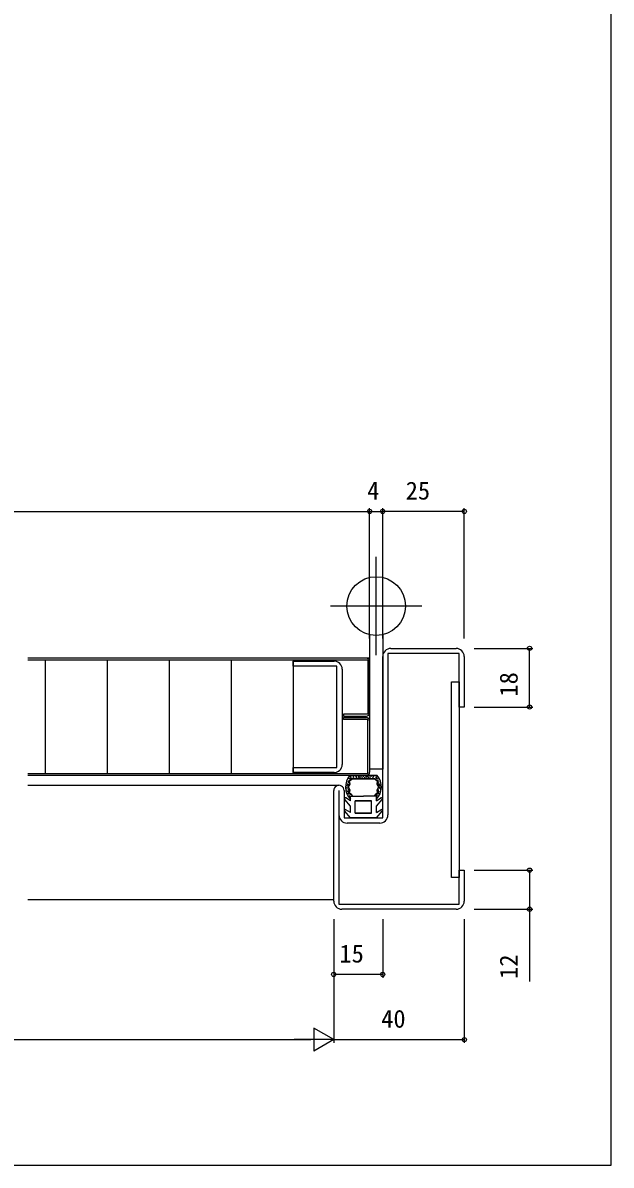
# Model space of a CAD drawing. Units: millimetres, scale not verified. Extents: x -437 to 438, y -344 to 340.
# Drawn here: x 258.1 to 438.4, y -343.8 to 6.6 of the extents above; entities that cross this region are included whole.
import ezdxf
from ezdxf.enums import TextEntityAlignment as Align

# ---------------------------------------------------------------- set-up
doc = ezdxf.new("R2010")
doc.units = ezdxf.units.MM
doc.header["$LTSCALE"] = 2
for name, color, linetype in [('0-2_YKK_11', 7, 'Continuous'), ('0-3_YKK_12', 2, 'Continuous'), ('0-4_YKK_13', 4, 'Continuous'), ('0-6_YKK_D', 6, 'Continuous'), ('0-7_YKK_ZWAK', 7, 'Continuous')]:
    doc.layers.add(name, color=color, linetype=linetype)
doc.styles.add('ＭＳ ゴシック', font='')
doc.styles.get('ＭＳ ゴシック').set_extended_font_data('MS Gothic')

msp = doc.modelspace()

# ---------------------------------------------------------------- linework, layer by layer
at = {"layer": '0-2_YKK_11'}
for p, q in [((370.9, -185.3), (390.9, -185.3)), ((356, -191.7), (356, -220.9)), ((353.4, -262.8), (353.4, -228.9)), ((367.5, -238.9), (357.5, -238.9)), ((390.9, -265.3), (355.9, -265.3))]:
    msp.add_line(p, q, dxfattribs=at)
for points in [[(356.6, -228.9), (356.6, -237.3), (368.4, -237.3), (368.4, -187.8)], [(393.4, -187.8), (393.4, -203.3), (391.8, -203.3), (391.8, -186.9), (370, -186.9), (370, -236.4)], [(354.4, -221.8), (354.4, -190.8), (341, -190.8), (341, -189.2), (353.5, -189.2)], [(353.5, -223.4), (341, -223.4), (341, -221.8), (354.4, -221.8)], [(355, -228.9), (355, -263.7), (391.8, -263.7), (391.8, -253.3), (393.4, -253.3), (393.4, -262.8)]]:
    msp.add_lwpolyline(points, dxfattribs=at)
for centre, radius, start, end in [((370.9, -187.8), 2.5, 89.99967, 180), ((390.9, -187.8), 2.5, 359.99998, 90.00002), ((353.5, -191.7), 2.5, 0.00001, 89.99999), ((353.5, -220.9), 2.5, 270.00001, 359.99999), ((355, -228.9), 1.6, 359.99946, 180), ((357.5, -236.4), 2.5, 180, 270), ((367.5, -236.4), 2.5, 270, 359.99998), ((355.9, -262.8), 2.5, 180, 270), ((390.9, -262.8), 2.5, 270, 359.99998)]:
    msp.add_arc(centre, radius, start, end, dxfattribs=at)
at = {"layer": '0-3_YKK_12'}
for p, q in [((366.4, -187.369), (366.4, -157.231)), ((380.4, -172.3), (352.4, -172.3)), ((364.4, -188.3), (363.4, -188.3)), ((259.644, -227.3), (355, -227.3)), ((259.644, -262.3), (353.4, -262.3))]:
    msp.add_line(p, q, dxfattribs=at)
at = {"layer": '0-4_YKK_13'}
for p, q in [((364.4, -181.075), (364.4, -222.3)), ((368.4, -181.075), (368.4, -222.3)), ((363.4, -188.3), (259.644, -188.3)), ((363.8, -188.9), (259.644, -188.9)), ((265, -188.9), (265, -223.7)), ((284, -188.9), (284, -223.7)), ((303, -188.9), (303, -223.7)), ((322, -188.9), (322, -223.7)), ((341, -188.9), (341, -223.7)), ((364.4, -205.1), (364.4, -189.3)), ((364.4, -192.5), (364.4, -223.308)), ((364.4, -207.5), (364.4, -223.3)), ((259.644, -223.7), (363.8, -223.7)), ((367.4, -222.3), (364.4, -222.3)), ((368.4, -222.3), (365.4, -222.3)), ((363.4, -224.3), (259.644, -224.3)), ((357.369, -227.495), (357.169, -227.495)), ((357.42, -227.292), (357.62, -227.292)), ((357.667, -227.352), (357.467, -227.352)), ((357.691, -226.934), (357.491, -226.934)), ((357.551, -226.898), (357.751, -226.898)), ((357.623, -227.483), (357.823, -227.483)), ((357.894, -226.218), (357.694, -226.218)), ((357.718, -226.302), (357.918, -226.302)), ((357.826, -227.03), (358.026, -227.03)), ((358.108, -226.6), (357.908, -226.6)), ((357.933, -225.825), (358.133, -225.825)), ((357.957, -226.529), (358.157, -226.529)), ((358.168, -225.205), (357.968, -225.205)), ((357.993, -226.29), (358.193, -226.29)), ((358.299, -225.682), (358.099, -225.682)), ((366.743, -224.3), (358.257, -224.3)), ((358.257, -224.3), (366.743, -224.3)), ((358.466, -224.596), (358.266, -224.596)), ((358.267, -225.085), (358.467, -225.085)), ((358.586, -225.097), (358.386, -225.097)), ((358.458, -225.383), (358.658, -225.383)), ((358.705, -225.443), (358.505, -225.443)), ((358.518, -224.453), (358.718, -224.453)), ((358.772, -224.994), (358.572, -224.994)), ((358.613, -225.002), (358.813, -225.002)), ((358.896, -224.334), (358.696, -224.334)), ((358.981, -225.3), (366.019, -225.3)), ((366.019, -225.3), (358.981, -225.3)), ((359.293, -224.798), (359.493, -224.798)), ((359.577, -224.708), (359.377, -224.708)), ((359.579, -225.084), (359.779, -225.084)), ((360.026, -224.601), (360.226, -224.601)), ((360.417, -225.173), (360.217, -225.173)), ((360.488, -224.78), (360.288, -224.78)), ((360.294, -224.869), (360.494, -224.869)), ((360.741, -224.887), (360.941, -224.887)), ((361.078, -224.834), (360.878, -224.834)), ((361.098, -224.655), (361.298, -224.655)), ((361.507, -224.977), (361.307, -224.977)), ((361.367, -224.798), (361.567, -224.798)), ((361.9, -224.691), (361.7, -224.691)), ((362.186, -225.03), (361.986, -225.03)), ((362.028, -225.03), (362.228, -225.03)), ((362.367, -224.619), (362.567, -224.619)), ((362.633, -224.619), (362.433, -224.619)), ((362.972, -225.03), (362.772, -225.03)), ((362.814, -225.03), (363.014, -225.03)), ((363.1, -224.691), (363.3, -224.691)), ((363.634, -224.798), (363.434, -224.798)), ((363.493, -224.977), (363.693, -224.977)), ((363.902, -224.655), (363.702, -224.655)), ((363.922, -224.834), (364.122, -224.834)), ((364.259, -224.887), (364.059, -224.887)), ((364.706, -224.869), (364.506, -224.869)), ((364.512, -224.78), (364.712, -224.78)), ((364.584, -225.173), (364.784, -225.173)), ((364.974, -224.601), (364.774, -224.601)), ((365.421, -225.084), (365.221, -225.084)), ((365.424, -224.708), (365.624, -224.708)), ((365.707, -224.798), (365.507, -224.798)), ((366.104, -224.334), (366.304, -224.334)), ((366.387, -225.002), (366.187, -225.002)), ((366.228, -224.994), (366.428, -224.994)), ((366.482, -224.453), (366.282, -224.453)), ((366.295, -225.443), (366.495, -225.443)), ((366.542, -225.383), (366.342, -225.383)), ((366.414, -225.097), (366.614, -225.097)), ((366.733, -225.085), (366.533, -225.085)), ((366.534, -224.596), (366.734, -224.596)), ((366.701, -225.682), (366.901, -225.682)), ((367.007, -226.29), (366.807, -226.29)), ((366.832, -225.205), (367.032, -225.205)), ((367.043, -226.529), (366.843, -226.529)), ((367.067, -225.825), (366.867, -225.825)), ((366.892, -226.6), (367.092, -226.6)), ((367.174, -227.03), (366.974, -227.03)), ((367.282, -226.302), (367.082, -226.302)), ((367.106, -226.218), (367.306, -226.218)), ((367.377, -227.483), (367.177, -227.483)), ((367.449, -226.898), (367.249, -226.898)), ((367.309, -226.934), (367.509, -226.934)), ((367.333, -227.352), (367.533, -227.352)), ((367.58, -227.292), (367.38, -227.292)), ((367.631, -227.495), (367.831, -227.495)), ((357.333, -228.032), (357.133, -228.032)), ((358.5, -232.081), (357.152, -231.179)), ((358.5, -232.081), (357.152, -231.179)), ((357.381, -228.783), (357.181, -228.783)), ((357.217, -228.688), (357.417, -228.688)), ((357.536, -228.175), (357.336, -228.175)), ((357.408, -228.056), (357.608, -228.056)), ((357.738, -229.197), (357.538, -229.197)), ((357.587, -228.079), (357.787, -228.079)), ((357.797, -229.76), (357.597, -229.76)), ((357.941, -228.676), (357.741, -228.676)), ((357.749, -229.103), (357.949, -229.103)), ((357.754, -228.771), (357.954, -228.771)), ((357.796, -229.525), (357.996, -229.525)), ((357.855, -229.912), (358.055, -229.912)), ((357.981, -228.604), (358.181, -228.604)), ((358.219, -230.64), (358.019, -230.64)), ((358.278, -229.936), (358.078, -229.936)), ((358.183, -230.534), (358.383, -230.534)), ((358.571, -230.264), (358.371, -230.264)), ((358.5, -230.6), (362.5, -230.6)), ((358.5, -232.081), (358.5, -230.6)), ((358.5, -230.6), (362.5, -230.6)), ((358.5, -232.081), (358.5, -230.6)), ((366.5, -230.6), (362.5, -230.6)), ((366.5, -230.6), (362.5, -230.6)), ((366.429, -230.264), (366.629, -230.264)), ((366.5, -232.081), (366.5, -230.6)), ((366.5, -232.081), (366.5, -230.6)), ((366.5, -232.081), (367.848, -231.179)), ((366.5, -232.081), (367.848, -231.179)), ((366.817, -230.534), (366.617, -230.534)), ((366.722, -229.936), (366.922, -229.936)), ((366.781, -230.64), (366.981, -230.64)), ((367.019, -228.604), (366.819, -228.604)), ((367.146, -229.912), (366.946, -229.912)), ((367.204, -229.525), (367.004, -229.525)), ((367.246, -228.771), (367.046, -228.771)), ((367.251, -229.103), (367.051, -229.103)), ((367.059, -228.676), (367.259, -228.676)), ((367.203, -229.76), (367.403, -229.76)), ((367.413, -228.079), (367.213, -228.079)), ((367.262, -229.197), (367.462, -229.197)), ((367.592, -228.056), (367.392, -228.056)), ((367.464, -228.175), (367.664, -228.175)), ((367.783, -228.688), (367.583, -228.688)), ((367.619, -228.783), (367.819, -228.783)), ((367.667, -228.032), (367.867, -228.032)), ((358.5, -233.7), (356.756, -231.621)), ((358.5, -233.7), (356.756, -231.621)), ((358.5, -235.681), (358.5, -233.7)), ((358.5, -235.681), (358.5, -233.7)), ((360, -232.1), (365, -232.1)), ((360, -235.8), (360, -232.1)), ((365, -232.1), (360, -232.1)), ((365, -235.8), (365, -232.1)), ((366.5, -233.7), (368.244, -231.621)), ((366.5, -233.7), (368.244, -231.621)), ((366.5, -235.681), (366.5, -233.7)), ((366.5, -235.681), (366.5, -233.7)), ((358.5, -237.3), (356.756, -235.221)), ((358.5, -237.3), (356.756, -235.221)), ((358.5, -235.681), (357.152, -234.779)), ((358.5, -235.681), (357.152, -234.779)), ((366.5, -237.3), (358.5, -237.3)), ((358.5, -237.3), (366.5, -237.3)), ((366.5, -235.681), (367.848, -234.779)), ((366.5, -235.681), (367.848, -234.779)), ((366.5, -237.3), (368.244, -235.221)), ((366.5, -237.3), (368.244, -235.221))]:
    msp.add_line(p, q, dxfattribs=at)
for points in [[(363.8, -188.9), (363.8, -205.5), (356.4, -205.5)], [(356.4, -205.5), (356.4, -206.1), (363.4, -206.1)], [(356.4, -207.1), (356.4, -206.5), (363.4, -206.5)], [(363.8, -223.7), (363.8, -207.1), (356.4, -207.1)], [(358.925, -225.411), (358.158, -226.001), (358.283, -226.961), (358.02, -227.404), (357.8, -227.8), (358.283, -228.639), (358.158, -229.599), (358.925, -230.189)], [(358.925, -230.189), (358.158, -229.599), (358.283, -228.639), (357.8, -227.8), (358.02, -227.404), (358.283, -226.961), (358.158, -226.001), (358.925, -225.411)], [(366.075, -230.189), (366.842, -229.599), (366.717, -228.639), (367.2, -227.8), (366.98, -227.404), (366.717, -226.961), (366.842, -226.001), (366.075, -225.411)], [(366.075, -225.411), (366.842, -226.001), (366.717, -226.961), (366.98, -227.404), (367.2, -227.8), (366.717, -228.639), (366.842, -229.599), (366.075, -230.189)], [(360, -235.8), (365, -235.8), (365, -232.1)], [(365, -235.8), (360, -235.8), (360, -232.1)]]:
    msp.add_lwpolyline(points, dxfattribs=at)
msp.add_lwpolyline([(391.8, -195.55), (391.8, -255.55), (389.5, -255.55), (389.5, -195.55)], close=True, dxfattribs=at)
msp.add_circle((366.4, -172.3), 9, dxfattribs=at)
for centre, radius, start, end in [((363.4, -189.3), 1, 0, 90), ((363.4, -205.1), 1, 270, 0), ((363.4, -207.5), 1, 0, 90), ((363.4, -223.3), 1, 270, 0), ((363.4, -223.3), 1, 270, 0), ((362.5, -227.8), 5.5, 140.48036, 223.34175), ((362.5, -227.8), 5.5, 140.48037, 223.34176), ((362.5, -227.8), 5.5, 316.65824, 39.51963), ((362.5, -227.8), 5.5, 316.65825, 39.51964), ((356.986, -231.429), 0.3, 56.21114, 220.00244), ((356.986, -231.429), 0.3, 56.21114, 220.00244), ((362.5, -227.8), 4.3, 213.7499, 220.62928), ((362.5, -227.8), 4.3, 213.7501, 220.62949), ((362.5, -227.8), 4.3, 319.37051, 326.2499), ((362.5, -227.8), 4.3, 319.37072, 326.2501), ((368.014, -231.429), 0.3, 319.99756, 123.78886), ((368.014, -231.429), 0.3, 319.99756, 123.78886), ((356.986, -235.029), 0.3, 56.21114, 220.00244), ((356.986, -235.029), 0.3, 56.21114, 220.00244), ((368.014, -235.029), 0.3, 319.99756, 123.78886), ((368.014, -235.029), 0.3, 319.99756, 123.78886)]:
    msp.add_arc(centre, radius, start, end, dxfattribs=at)
at = {"layer": '0-6_YKK_D'}
for p, q in [((128.487, -143.3), (364.4, -143.3)), ((364.4, -182.3), (364.4, -142.3)), ((364.4, -182.3), (364.4, -142.3)), ((364.4, -143.3), (368.4, -143.3)), ((368.4, -182.3), (368.4, -142.3)), ((368.4, -182.3), (368.4, -142.3)), ((393.4, -143.3), (368.4, -143.3)), ((393.4, -182.3), (393.4, -142.3)), ((396.4, -185.3), (414.4, -185.3)), ((413.4, -203.3), (413.4, -185.3)), ((396.4, -203.3), (414.4, -203.3)), ((396.4, -253.3), (414.4, -253.3)), ((396.4, -265.3), (414.4, -265.3)), ((353.4, -268.3), (353.4, -306.3)), ((353.4, -268.3), (353.4, -306.3)), ((353.4, -268.3), (353.4, -286.3)), ((368.4, -268.3), (368.4, -286.3)), ((393.4, -268.3), (393.4, -306.3)), ((368.4, -285.3), (353.4, -285.3)), ((353.4, -305.3), (347.338, -301.8)), ((347.338, -301.8), (347.338, -308.8)), ((-71.6, -305.3), (346.4, -305.3)), ((353.4, -305.3), (341.276, -305.3)), ((353.4, -305.3), (347.338, -308.8)), ((353.4, -305.3), (393.4, -305.3))]:
    msp.add_line(p, q, dxfattribs=at)
msp.add_lwpolyline([(413.4, -253.3), (413.4, -265.3), (413.4, -287.511)], dxfattribs=at)
for centre in [(364.4, -143.3), (364.4, -143.3), (368.4, -143.3), (368.4, -143.3), (393.4, -143.3), (413.4, -185.3), (413.4, -203.3), (413.4, -253.3), (413.4, -265.3), (353.4, -285.3), (368.4, -285.3), (393.4, -305.3)]:
    msp.add_circle(centre, 0.637, dxfattribs=at)
at = {"layer": '0-7_YKK_ZWAK'}
msp.add_lwpolyline([(-436.6, -343.8), (438.4, -343.8), (438.4, 306.2)], dxfattribs=at)

# ---------------------------------------------------------------- texts
at = {"layer": '0-6_YKK_D', "style": 'ＭＳ ゴシック'}
for s, p in [('4', (363.651, -141.3)), ('25', (375.446, -141.3)), ('15', (355.147, -283.3)), ('40', (367.945, -303.3))]:
    msp.add_text(s, height=5.499, dxfattribs=at).set_placement(p, align=Align.BOTTOM_LEFT)
for s, p in [('18', (411.4, -200.074)), ('12', (411.4, -286.661))]:
    msp.add_text(s, height=5.499, rotation=90, dxfattribs=at).set_placement(p, align=Align.BOTTOM_LEFT)

doc.saveas('drawing.dxf')
